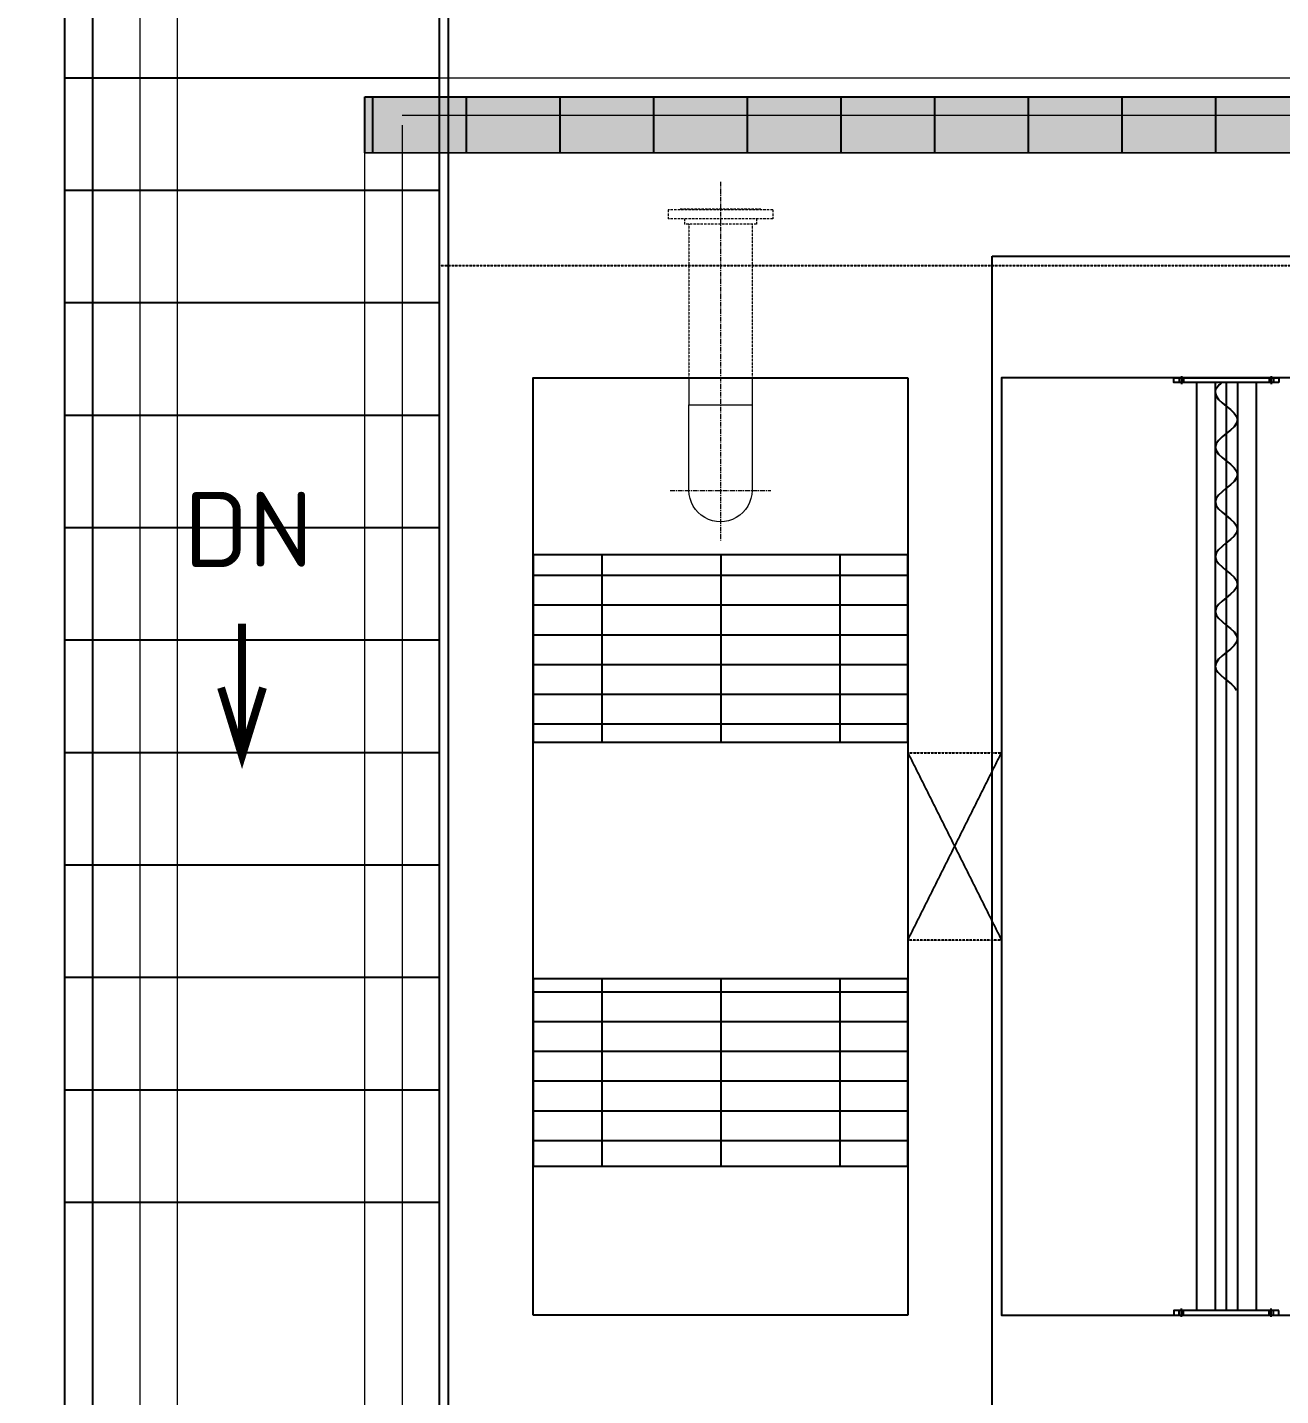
# Model space of a CAD drawing. Header units: inches. Extents: x 8618018 to 8935006, y 2431589 to 2567223.
# Drawn here: x 8665686 to 8669031, y 2499325 to 2502975 of the extents above; entities that cross this region are included whole.
import ezdxf
from ezdxf.enums import TextEntityAlignment as Align

# ---------------------------------------------------------------- set-up
doc = ezdxf.new("R2010")
doc.units = ezdxf.units.IN
doc.header["$MEASUREMENT"] = 0
doc.linetypes.add('CENTER', pattern=[2, 1.25, -0.25, 0.25, -0.25])
doc.linetypes.add('HIDDEN', pattern=[0.375, 0.25, -0.125])
for name, color, linetype in [('CCT', 4, 'Continuous'), ('Civil', 252, 'Continuous'), ('GRATING', 252, 'Continuous'), ('Handrail', 252, 'FENCELINE1'), ('HIDDEN', 252, 'HIDDEN'), ('LAY-ROAD CARREGE WAY', 252, 'Continuous'), ('STR', 252, 'Continuous'), ('TEXT', 252, 'Continuous')]:
    doc.layers.add(name, color=color, linetype=linetype)
for name, color, linetype, lineweight in [('CL', 252, 'CENTER', 5), ('DIM', 252, 'Continuous', 13), ('ICT', 6, 'Continuous', 13), ('PCT', 2, 'Continuous', 15), ('PUDDLE', 252, 'Continuous', 5), ('PUDDLE HID', 252, 'HIDDEN', 13), ('TRENCH', 252, 'Continuous', 13)]:
    doc.layers.add(name, color=color, linetype=linetype, lineweight=lineweight)
doc.styles.add('ISOCPEUR', font='isocpeur.ttf')
doc.linetypes.add('FENCELINE1', pattern='A,6.35,-2.54,[133,ltypeshp.shx,S=2.54,R=0,X=-2.54,Y=0],-2.54,25.4', length=36.83)
pattern_1 = [(270, (-11148892.34, -42299605.25), (250, -1e-13), [])]
pattern_2 = [(0, (-8628274.61, -2472997.03), (0, 79.375), []), (90, (-8628274.6, -2472997.03), (-317.5, 2e-14), [])]

# ---------------------------------------------------------------- blocks, each defined once
blk = doc.blocks.new('6SORF')
for p, q in [((-1, 5.5), (-1, -5.5)), ((-0.0625, 5.5), (-1, 5.5)), ((-0.0625, 5.5), (-0.0625, -5.5)), ((-1, 3.78), (-1.56, 3.78)), ((-1.56, 3.78), (-1.56, -3.78)), ((-0.0625, 4.25), (0, 4.25)), ((0, 4.25), (0, -4.25)), ((-1, -3.78), (-1.56, -3.78)), ((-0.0625, -4.25), (0, -4.25)), ((-0.0625, -5.5), (-1, -5.5))]:
    blk.add_line(p, q)
blk = doc.blocks.new('AR1')
at = {"color": 252, "const_width": 26.3}
for points in [[(226.7, 69.9), (0, 0), (226.7, -69.9)], [(0, 0), (439.9, 0)]]:
    blk.add_lwpolyline(points, dxfattribs=at)
blk = doc.blocks.new('A$Cec323441')
at = {"layer": 'STR'}
for p, q in [((474, 0), (474, -12)), ((480, 5), (480, -17)), ((486, 0), (486, -12)), ((714, 0), (714, -12)), ((720, 5), (720, -17)), ((726, 0), (726, -12)), ((520, -12), (520, -2488)), ((570, -12), (570, -2488)), ((600, -12), (600, -2488)), ((630, -12), (630, -2488)), ((680, -12), (680, -2488)), ((474, -2500), (474, -2488)), ((480, -2505), (480, -2483)), ((486, -2500), (486, -2488)), ((714, -2500), (714, -2488)), ((720, -2505), (720, -2483)), ((726, -2500), (726, -2488))]:
    blk.add_line(p, q, dxfattribs=at)
for points in [[(740, -12), (460, -12), (460, 0), (740, 0)], [(740, -2488), (460, -2488), (460, -2500), (740, -2500)]]:
    blk.add_lwpolyline(points, close=True, dxfattribs=at)
blk.add_open_spline([(588.4, -12), (578.1, -21), (547.9, -54.3), (690, -111.9), (510, -184.9), (690, -257.9), (510, -330.9), (690, -403.9), (510, -476.9), (690, -549.9), (510, -622.9), (690, -695.9), (517.4, -765.9), (616.1, -811.5), (627.5, -832.9)], degree=3, knots=[910.138738, 910.138738, 910.138738, 910.138738, 944.93386, 1039.427246, 1133.920632, 1228.414018, 1322.907404, 1417.40079, 1511.894176, 1606.387562, 1700.880948, 1795.374334, 1889.86772, 1972.71108, 1972.71108, 1972.71108, 1972.71108], dxfattribs=at)
blk = doc.blocks.new('GA CRM')
at = {"layer": 'GRATING'}
h = blk.add_hatch(dxfattribs=at)
h.set_pattern_fill('GRATE', color=256, scale=100)
h.set_pattern_definition(pattern_2)
h.paths.add_polyline_path([(38955, 29728.2), (39955, 29728.2), (39955, 30228.2), (38955, 30228.2)])
h = blk.add_hatch(dxfattribs=at)
h.set_pattern_fill('GRATE', color=256, scale=100)
h.set_pattern_definition(pattern_2)
h.paths.add_polyline_path([(38955, 28596.9), (39955, 28596.9), (39955, 29096.9), (38955, 29096.9)])
at = {"layer": 'Civil'}
for p, q in [((38705, 24200), (38705, 33400)), ((38705, 24100), (38705, 32300)), ((37705, 25400), (37705, 32000)), ((37705, 25400), (37705, 32000)), ((38705, 31500), (37705, 31500)), ((38705, 31200), (37705, 31200)), ((38705, 30900), (37705, 30900)), ((38705, 30600), (37705, 30600)), ((38705, 30300), (37705, 30300)), ((38705, 30000), (37705, 30000)), ((38705, 29700), (37705, 29700)), ((38705, 29400), (37705, 29400)), ((38705, 29100), (37705, 29100)), ((38705, 28800), (37705, 28800)), ((38705, 28500), (37705, 28500)), ((38705, 28500), (37705, 28500)), ((39955, 28200), (38955, 28200))]:
    blk.add_line(p, q, dxfattribs=at)
for points in [[(38955, 28200), (38955, 30700), (39955, 30700)], [(39955, 30700), (39955, 28200)], [(41655, 30700), (40205, 30700), (40205, 28200), (41655, 28200)]]:
    blk.add_lwpolyline(points, dxfattribs=at)
at = {"layer": 'CL', "ltscale": 10}
for p, q in [((39455, 31223.1), (39455, 30265.9)), ((39320.9, 30400), (39589.1, 30400))]:
    blk.add_line(p, q, dxfattribs=at)
at = {"layer": 'GRATING'}
for points in [[(38955, 29728.2), (39955, 29728.2), (39955, 30228.2), (38955, 30228.2)], [(38955, 28596.9), (39955, 28596.9), (39955, 29096.9), (38955, 29096.9)]]:
    blk.add_lwpolyline(points, close=True, dxfattribs=at)
at = {"layer": 'Handrail', "linetype": 'FENCELINE1', "ltscale": 0.01}
blk.add_line((37780, 25400), (37780, 32000), dxfattribs=at)
at = {"layer": 'HIDDEN', "ltscale": 0.75}
for p, q in [((38705, 31000), (41655, 31000)), ((39955, 29700), (40205, 29700)), ((39955, 29700), (40205, 29200)), ((39955, 29200), (40205, 29700)), ((40205, 29200), (39955, 29200))]:
    blk.add_line(p, q, dxfattribs=at)
at = {"layer": 'LAY-ROAD CARREGE WAY', "color": 252}
for p, q in [((38729.3, 24125), (38729.3, 33400)), ((40180, 31025), (41680, 31025))]:
    blk.add_line(p, q, dxfattribs=at)
blk.add_lwpolyline([(40180, 25075), (40180, 31025)], dxfattribs=at)
at = {"layer": 'PUDDLE'}
for p, q in [((39370.9, 30700), (39370.9, 30628.6)), ((39539.2, 30700), (39539.2, 30628.6))]:
    blk.add_line(p, q, dxfattribs=at)
blk.add_lwpolyline([(39539.1, 30628.6), (39539.1, 30400, -1.000005), (39370.9, 30400), (39370.9, 30628.6)], format="xyb", close=True, dxfattribs=at)
at = {"layer": 'PUDDLE HID', "ltscale": 0.75}
for p, q in [((39370.9, 31110.4), (39370.9, 30700)), ((39539.2, 31110.4), (39539.2, 30700))]:
    blk.add_line(p, q, dxfattribs=at)
at = {"layer": 'TRENCH', "linetype": 'HIDDEN'}
for p, q in [((56605, 31500), (38505, 31500)), ((56705, 31400), (38605, 31400)), ((38505, 31374.3), (38505, 24089)), ((38605, 31374.3), (38605, 23989))]:
    blk.add_line(p, q, dxfattribs=at)
for points in [[(37905, 32100), (37905, 24689), (37505, 24689)], [(38005, 32000), (38005, 24589), (37505, 24589)]]:
    blk.add_lwpolyline(points, dxfattribs=at)
at = {"layer": 'DIM', "color": 7, "xscale": -0.8, "yscale": 0.8, "zscale": 0.8, "rotation": 270}
blk.add_blockref('AR1', (38178, 29692.2), dxfattribs=at)
at = {"layer": 'PUDDLE HID', "ltscale": 0.75, "xscale": -25.4, "yscale": 25.4, "zscale": 25.4, "rotation": 270}
blk.add_blockref('6SORF', (39455, 31150), dxfattribs=at)
at = {"layer": 'STR'}
blk.add_blockref('A$Cec323441', (40205, 30700), dxfattribs=at)
at = {"layer": 'TEXT', "style": 'ISOCPEUR'}
blk.add_text('DN', height=200, dxfattribs=at).set_placement((38023.1, 30295.6), align=Align.MIDDLE_LEFT)

msp = doc.modelspace()

# ---------------------------------------------------------------- block references
at = {"color": 252}
msp.add_blockref('GA CRM', (8628081, 2471340), dxfattribs=at)

# ---------------------------------------------------------------- next in the draw order: hatches: boundary and pattern name
at = {"layer": 'CCT'}
h = msp.add_hatch(dxfattribs=at)
h.set_pattern_fill('ANSI31', color=256, scale=2000, angle=585, style=0)
h.set_pattern_definition(pattern_1)
h.paths.add_polyline_path([(8666586.3, 2502790), (8666586.3, 2502640), (8684161, 2502639.5), (8684161, 2502789.5)])
at = {"layer": 'ICT', "transparency": 33554661}
h = msp.add_hatch(dxfattribs=at)
h.set_pattern_fill('HEX', color=256, scale=450, angle=100, style=0)
h.paths.add_polyline_path([(8684161, 2502790), (8666586.1, 2502790), (8666586.1, 2502640), (8684161, 2502640)])
at = {"layer": 'PCT'}
h = msp.add_hatch(dxfattribs=at)
h.set_pattern_fill('ANSI31', color=256, scale=2000, angle=585, style=0)
h.set_pattern_definition(pattern_1)
h.paths.add_polyline_path([(8666586.3, 2502790), (8666586.3, 2502640), (8684161, 2502639.5), (8684161, 2502789.5)])

# ---------------------------------------------------------------- next in the draw order: linework, layer by layer
at = {"layer": 'CCT', "elevation": 63100.6}
msp.add_lwpolyline([(8666586.3, 2502790), (8684161, 2502789.5), (8684161, 2502639.5), (8666586.3, 2502640)], close=True, dxfattribs=at)
at = {"layer": 'ICT', "transparency": 33554661, "elevation": -56324.5}
msp.add_lwpolyline([(8666586.3, 2502790.2), (8684161, 2502790), (8684161, 2502640), (8666586.1, 2502640)], close=True, dxfattribs=at)
at = {"layer": 'PCT', "elevation": 63100.6}
msp.add_lwpolyline([(8666586.3, 2502790), (8684161, 2502789.5), (8684161, 2502639.5), (8666586.3, 2502640)], close=True, dxfattribs=at)

doc.saveas('drawing.dxf')
